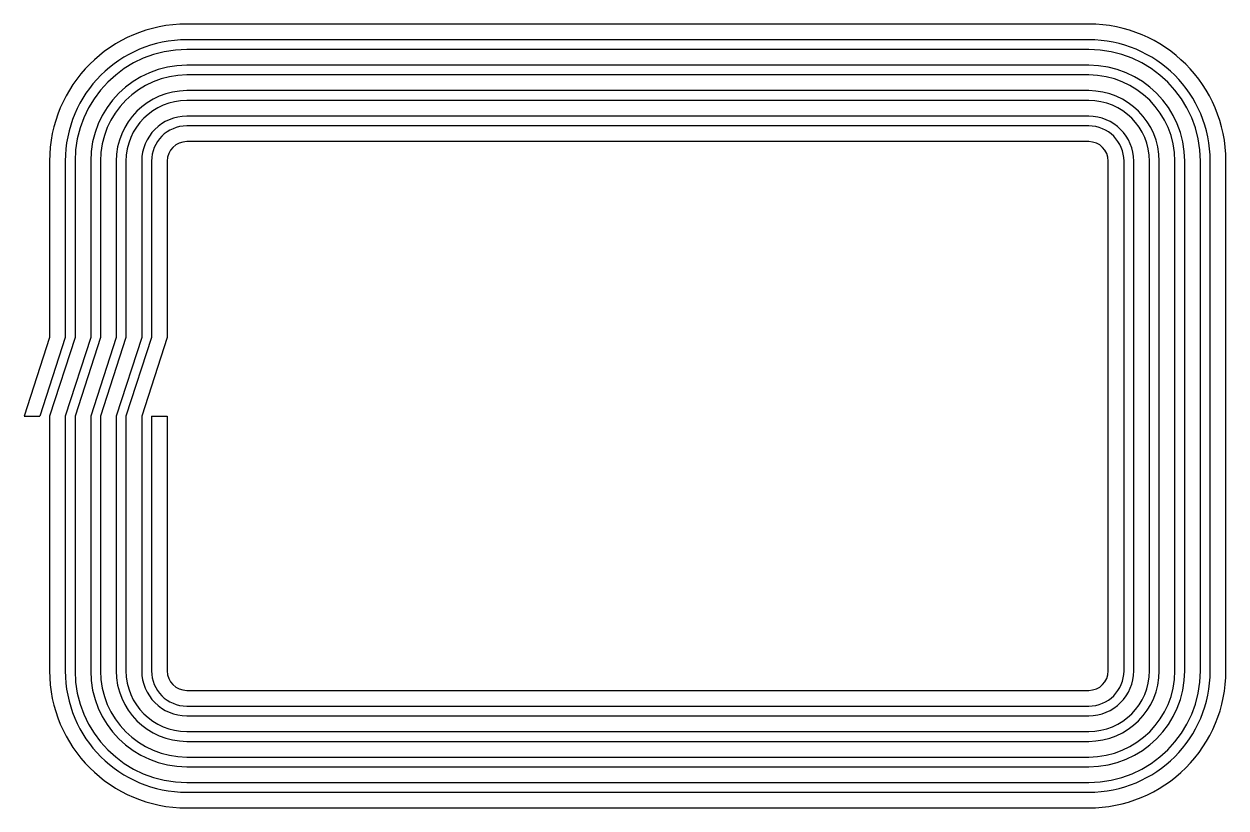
# Model space of a CAD drawing. Header units: millimetres. Extents: x -31.3 to 30, y -20 to 20.
import ezdxf

# ---------------------------------------------------------------- set-up
doc = ezdxf.new("R2010")
doc.units = ezdxf.units.MM
doc.layers.add('Sketch', color=7, linetype='CONTINUOUS')

msp = doc.modelspace()

# ---------------------------------------------------------------- linework, layer by layer
at = {"layer": 'Sketch'}
for p, q in [((23, 20), (-23, 20)), ((23, 19.2), (-23, 19.2)), ((23, 18.7), (-23, 18.7)), ((23, 17.9), (-23, 17.9)), ((23, 17.4), (-23, 17.4)), ((23, 16.6), (-23, 16.6)), ((23, 16.1), (-23, 16.1)), ((23, 15.3), (-23, 15.3)), ((23, 14.8), (-23, 14.8)), ((23, 14), (-23, 14)), ((-30, 13), (-30, 4)), ((-29.2, 13), (-29.2, 4)), ((-28.7, 13), (-28.7, 4)), ((-27.9, 13), (-27.9, 4)), ((-27.4, 13), (-27.4, 4)), ((-26.6, 13), (-26.6, 4)), ((-26.1, 13), (-26.1, 4)), ((-25.3, 13), (-25.3, 4)), ((-24.8, 13), (-24.8, 4)), ((-24, 13), (-24, 4)), ((24, -13), (24, 13)), ((24.8, -13), (24.8, 13)), ((25.3, -13), (25.3, 13)), ((26.1, -13), (26.1, 13)), ((26.6, -13), (26.6, 13)), ((27.4, -13), (27.4, 13)), ((27.9, -13), (27.9, 13)), ((28.7, -13), (28.7, 13)), ((29.2, -13), (29.2, 13)), ((30, -13), (30, 13)), ((-30, 4), (-31.3, 0)), ((-29.2, 4), (-30.5, 0)), ((-28.7, 4), (-30, 0)), ((-27.9, 4), (-29.2, 0)), ((-27.4, 4), (-28.7, 0)), ((-26.6, 4), (-27.9, 0)), ((-26.1, 4), (-27.4, 0)), ((-25.3, 4), (-26.6, 0)), ((-24.8, 4), (-26.1, 0)), ((-24, 4), (-25.3, 0)), ((-31.3, 0), (-30.5, 0)), ((-30, 0), (-30, -13)), ((-29.2, 0), (-29.2, -13)), ((-28.7, 0), (-28.7, -13)), ((-27.9, 0), (-27.9, -13)), ((-27.4, 0), (-27.4, -13)), ((-26.6, 0), (-26.6, -13)), ((-26.1, 0), (-26.1, -13)), ((-25.3, 0), (-25.3, -13)), ((-24.8, 0), (-24, 0)), ((-24.8, 0), (-24.8, -13)), ((-24, 0), (-24, -13)), ((-23, -14), (23, -14)), ((-23, -14.8), (23, -14.8)), ((-23, -15.3), (23, -15.3)), ((-23, -16.1), (23, -16.1)), ((-23, -16.6), (23, -16.6)), ((-23, -17.4), (23, -17.4)), ((-23, -17.9), (23, -17.9)), ((-23, -18.7), (23, -18.7)), ((-23, -19.2), (23, -19.2)), ((-23, -20), (23, -20))]:
    msp.add_line(p, q, dxfattribs=at)
for centre, radius, start, end in [((-23, 13), 7, 89.99998, 179.99996), ((23, 13), 7, 0, 89.99998), ((-23, 13), 6.2, 90, 179.99998), ((23, 13), 6.2, -0.00004, 89.99994), ((-23, 13), 5.7, 89.99996, 179.99994), ((23, 13), 5.7, -0.00002, 89.99996), ((-23, 13), 4.9, 89.99998, 179.99996), ((23, 13), 4.9, 0, 89.99998), ((-23, 13), 4.4, 90, 179.99998), ((23, 13), 4.4, 0, 90), ((-23, 13), 3.6, 90, 179.99998), ((23, 13), 3.6, 0, 90), ((-23, 13), 3.1, 90, 179.99998), ((23, 13), 3.1, 0, 90), ((-23, 13), 2.3, 90, 179.99998), ((-23, 13), 1.8, 90, 179.99998), ((23, 13), 2.3, 0, 90), ((23, 13), 1.8, 0, 89.99999), ((-23, 13), 1, 90, 179.99998), ((23, 13), 1, 0, 89.99998), ((-23, -13), 7, 180, -90.00002), ((-23, -13), 6.2, 180, -90.00002), ((-23, -13), 5.7, -179.99998, -90), ((-23, -13), 4.9, -179.99998, -90), ((-23, -13), 4.4, 180, -90.00002), ((-23, -13), 3.6, 180, -90.00002), ((-23, -13), 3.1, 180, -90.00002), ((-23, -13), 2.3, 180, -90.00002), ((-23, -13), 1.8, 180, -90.00002), ((-23, -13), 1, 180, -90.00002), ((23, -13), 1, -90, -0.00002), ((23, -13), 2.3, -90, -0.00003), ((23, -13), 3.6, -90, -0.00002), ((23, -13), 4.9, -90, -0.00002), ((23, -13), 6.2, -90.00002, -0.00004), ((23, -13), 7, -90.00002, 0), ((23, -13), 5.7, -90, -0.00002), ((23, -13), 4.4, -90, -0.00002), ((23, -13), 3.1, -90, -0.00002), ((23, -13), 1.8, -90, -0.00001)]:
    msp.add_arc(centre, radius, start, end, dxfattribs=at)

doc.saveas('drawing.dxf')
